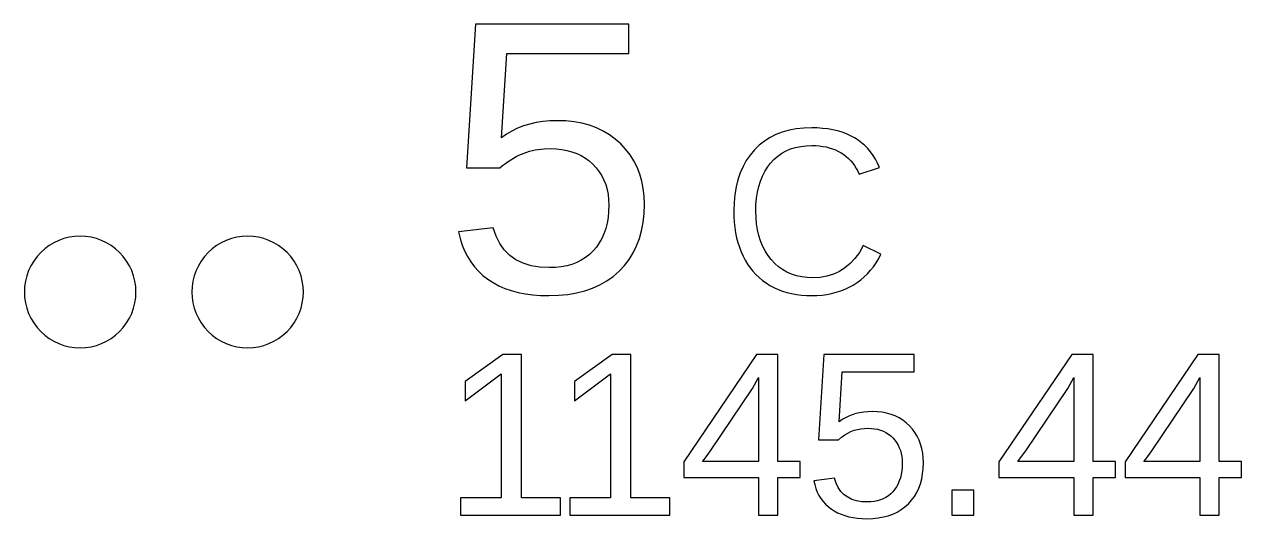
# Model space of a CAD drawing. Header units: metres. Extents: x -61 to 817, y 39 to 684.
# Drawn here: x -61.16 to -39.35, y 325.4 to 334.27 of the extents above; entities that cross this region are included whole.
import ezdxf

# ---------------------------------------------------------------- set-up
doc = ezdxf.new("R2010")
doc.units = ezdxf.units.M

msp = doc.modelspace()

# ---------------------------------------------------------------- linework, layer by layer
for p, q in [((-53.0776, 334.269), (-53.2386, 331.695)), ((-50.3326, 334.269), (-53.0776, 334.269)), ((-50.3326, 333.748), (-50.3326, 334.269)), ((-52.6116, 332.235), (-52.5186, 333.748)), ((-52.5186, 333.748), (-50.3326, 333.748)), ((-52.3219, 332.405), (-52.4233, 332.356)), ((-52.2157, 332.447), (-52.3219, 332.405)), ((-52.1047, 332.481), (-52.2157, 332.447)), ((-51.9889, 332.507), (-52.1047, 332.481)), ((-51.8683, 332.526), (-51.9889, 332.507)), ((-51.7428, 332.537), (-51.8683, 332.526)), ((-51.6126, 332.541), (-51.7428, 332.537)), ((-51.4577, 332.536), (-51.6126, 332.541)), ((-51.31, 332.521), (-51.4577, 332.536)), ((-51.1694, 332.495), (-51.31, 332.521)), ((-51.0359, 332.459), (-51.1694, 332.495)), ((-50.9096, 332.412), (-51.0359, 332.459)), ((-50.7904, 332.356), (-50.9096, 332.412)), ((-47.1956, 332.408), (-47.3306, 332.394)), ((-47.0536, 332.413), (-47.1956, 332.408)), ((-46.9537, 332.411), (-47.0536, 332.413)), ((-46.8575, 332.404), (-46.9537, 332.411)), ((-46.765, 332.393), (-46.8575, 332.404)), ((-52.5199, 332.299), (-52.6116, 332.235)), ((-52.4233, 332.356), (-52.5199, 332.299)), ((-50.6783, 332.289), (-50.7904, 332.356)), ((-50.5734, 332.212), (-50.6783, 332.289)), ((-50.4756, 332.124), (-50.5734, 332.212)), ((-47.8003, 332.237), (-47.9001, 332.174)), ((-47.6934, 332.291), (-47.8003, 332.237)), ((-47.5795, 332.335), (-47.6934, 332.291)), ((-47.4586, 332.369), (-47.5795, 332.335)), ((-47.3306, 332.394), (-47.4586, 332.369)), ((-46.6763, 332.378), (-46.765, 332.393)), ((-46.5913, 332.358), (-46.6763, 332.378)), ((-46.51, 332.334), (-46.5913, 332.358)), ((-46.4325, 332.305), (-46.51, 332.334)), ((-46.3587, 332.272), (-46.4325, 332.305)), ((-46.2886, 332.234), (-46.3587, 332.272)), ((-46.2224, 332.192), (-46.2886, 332.234)), ((-46.1602, 332.146), (-46.2224, 332.192)), ((-52.2056, 331.961), (-52.157, 331.978)), ((-52.157, 331.978), (-52.1075, 331.992)), ((-52.1075, 331.992), (-52.0571, 332.005)), ((-52.0571, 332.005), (-52.006, 332.016)), ((-52.006, 332.016), (-51.954, 332.025)), ((-51.954, 332.025), (-51.9012, 332.031)), ((-51.9012, 332.031), (-51.8475, 332.036)), ((-51.8475, 332.036), (-51.7376, 332.04)), ((-51.7376, 332.04), (-51.6329, 332.037)), ((-51.6329, 332.037), (-51.5332, 332.026)), ((-51.5332, 332.026), (-51.4384, 332.009)), ((-51.4384, 332.009), (-51.3484, 331.985)), ((-51.3484, 331.985), (-51.2635, 331.954)), ((-50.3866, 332.029), (-50.4756, 332.124)), ((-50.3081, 331.927), (-50.3866, 332.029)), ((-48.0786, 332.017), (-48.1562, 331.925)), ((-47.9928, 332.1), (-48.0786, 332.017)), ((-47.9001, 332.174), (-47.9928, 332.1)), ((-47.5905, 331.957), (-47.5134, 331.999)), ((-47.5134, 331.999), (-47.431, 332.034)), ((-47.431, 332.034), (-47.3435, 332.061)), ((-47.3435, 332.061), (-47.2507, 332.081)), ((-47.2507, 332.081), (-47.1528, 332.092)), ((-47.1528, 332.092), (-47.0496, 332.096)), ((-47.0496, 332.096), (-46.9831, 332.095)), ((-46.9831, 332.095), (-46.9186, 332.09)), ((-46.9186, 332.09), (-46.8563, 332.081)), ((-46.8563, 332.081), (-46.796, 332.07)), ((-46.796, 332.07), (-46.7377, 332.055)), ((-46.7377, 332.055), (-46.6816, 332.037)), ((-46.6816, 332.037), (-46.6275, 332.016)), ((-46.6275, 332.016), (-46.5755, 331.991)), ((-46.5755, 331.991), (-46.5256, 331.963)), ((-46.102, 332.096), (-46.1602, 332.146)), ((-46.0479, 332.041), (-46.102, 332.096)), ((-45.9978, 331.982), (-46.0479, 332.041)), ((-45.9517, 331.919), (-45.9978, 331.982)), ((-52.5904, 331.736), (-52.5422, 331.773)), ((-52.5422, 331.773), (-52.494, 331.808)), ((-52.494, 331.808), (-52.4459, 331.841)), ((-52.4459, 331.841), (-52.3978, 331.87)), ((-52.3978, 331.87), (-52.3497, 331.897)), ((-52.3497, 331.897), (-52.3016, 331.921)), ((-52.3016, 331.921), (-52.2536, 331.942)), ((-52.2536, 331.942), (-52.2056, 331.961)), ((-51.2635, 331.954), (-51.1834, 331.916)), ((-51.1834, 331.916), (-51.1082, 331.871)), ((-51.1082, 331.871), (-51.0379, 331.819)), ((-51.0379, 331.819), (-50.9726, 331.76)), ((-50.9726, 331.76), (-50.913, 331.696)), ((-50.24, 331.819), (-50.3081, 331.927)), ((-50.1824, 331.705), (-50.24, 331.819)), ((-48.2248, 331.826), (-48.2841, 331.719)), ((-48.1562, 331.925), (-48.2248, 331.826)), ((-47.846, 331.71), (-47.7906, 331.782)), ((-47.7906, 331.782), (-47.7291, 331.848)), ((-47.7291, 331.848), (-47.6624, 331.906)), ((-47.6624, 331.906), (-47.5905, 331.957)), ((-46.5256, 331.963), (-46.478, 331.932)), ((-46.478, 331.932), (-46.4333, 331.899)), ((-46.4333, 331.899), (-46.3917, 331.862)), ((-46.3917, 331.862), (-46.353, 331.823)), ((-46.353, 331.823), (-46.3174, 331.78)), ((-46.3174, 331.78), (-46.2847, 331.735)), ((-45.9096, 331.851), (-45.9517, 331.919)), ((-45.8716, 331.779), (-45.9096, 331.851)), ((-45.8376, 331.703), (-45.8716, 331.779)), ((-53.2386, 331.695), (-52.6386, 331.695)), ((-52.6386, 331.695), (-52.5904, 331.736)), ((-50.913, 331.696), (-50.8604, 331.627)), ((-50.8604, 331.627), (-50.8148, 331.554)), ((-50.8148, 331.554), (-50.7762, 331.477)), ((-50.1353, 331.584), (-50.1824, 331.705)), ((-50.0987, 331.457), (-50.1353, 331.584)), ((-48.3344, 331.605), (-48.3755, 331.483)), ((-48.2841, 331.719), (-48.3344, 331.605)), ((-47.9731, 331.457), (-47.9373, 331.547)), ((-47.9373, 331.547), (-47.8949, 331.631)), ((-47.8949, 331.631), (-47.846, 331.71)), ((-46.2847, 331.735), (-46.255, 331.686)), ((-46.255, 331.686), (-46.2283, 331.635)), ((-46.2283, 331.635), (-46.2046, 331.581)), ((-46.2046, 331.581), (-45.8376, 331.703)), ((-50.7762, 331.477), (-50.7447, 331.395)), ((-50.7447, 331.395), (-50.7202, 331.309)), ((-50.0725, 331.325), (-50.0987, 331.457)), ((-50.0568, 331.185), (-50.0725, 331.325)), ((-48.4075, 331.354), (-48.4303, 331.217)), ((-48.3755, 331.483), (-48.4075, 331.354)), ((-48.0253, 331.26), (-48.0024, 331.361)), ((-48.0024, 331.361), (-47.9731, 331.457)), ((-50.7202, 331.309), (-50.7026, 331.219)), ((-50.7026, 331.219), (-50.6921, 331.125)), ((-50.6921, 331.125), (-50.6886, 331.026)), ((-50.0516, 331.04), (-50.0568, 331.185)), ((-48.4303, 331.217), (-48.444, 331.073)), ((-48.0513, 331.04), (-48.0415, 331.153)), ((-48.0415, 331.153), (-48.0253, 331.26)), ((-50.6921, 330.913), (-50.7025, 330.805)), ((-50.6886, 331.026), (-50.6921, 330.913)), ((-50.074, 330.718), (-50.0572, 330.875)), ((-50.0572, 330.875), (-50.0516, 331.04)), ((-48.444, 331.073), (-48.4486, 330.921)), ((-48.4486, 330.921), (-48.4465, 330.819)), ((-48.0546, 330.921), (-48.0513, 331.04)), ((-48.0512, 330.804), (-48.0546, 330.921)), ((-50.7199, 330.703), (-50.7443, 330.606)), ((-50.7025, 330.805), (-50.7199, 330.703)), ((-50.102, 330.569), (-50.074, 330.718)), ((-48.4465, 330.819), (-48.4404, 330.72)), ((-48.4404, 330.72), (-48.4303, 330.624)), ((-48.041, 330.692), (-48.0512, 330.804)), ((-48.024, 330.585), (-48.041, 330.692)), ((-60.3557, 330.45), (-60.4509, 330.426)), ((-60.2586, 330.464), (-60.3557, 330.45)), ((-60.1606, 330.469), (-60.2586, 330.464)), ((-60.0626, 330.464), (-60.1606, 330.469)), ((-59.9655, 330.45), (-60.0626, 330.464)), ((-59.8703, 330.426), (-59.9655, 330.45)), ((-57.3557, 330.45), (-57.4509, 330.426)), ((-57.2586, 330.464), (-57.3557, 330.45)), ((-57.1606, 330.469), (-57.2586, 330.464)), ((-57.0626, 330.464), (-57.1606, 330.469)), ((-56.9655, 330.45), (-57.0626, 330.464)), ((-56.8703, 330.426), (-56.9655, 330.45)), ((-52.7596, 330.618), (-53.3796, 330.546)), ((-53.3796, 330.546), (-53.3514, 330.426)), ((-52.7084, 330.469), (-52.7596, 330.618)), ((-52.6421, 330.337), (-52.7084, 330.469)), ((-50.7756, 330.515), (-50.8139, 330.429)), ((-50.7443, 330.606), (-50.7756, 330.515)), ((-50.1413, 330.428), (-50.102, 330.569)), ((-48.4303, 330.624), (-48.416, 330.531)), ((-48.416, 330.531), (-48.3977, 330.442)), ((-48.3977, 330.442), (-48.3753, 330.355)), ((-48.0003, 330.483), (-48.024, 330.585)), ((-47.9697, 330.386), (-48.0003, 330.483)), ((-60.795, 330.242), (-60.8677, 330.176)), ((-60.7161, 330.301), (-60.795, 330.242)), ((-60.632, 330.351), (-60.7161, 330.301)), ((-60.5433, 330.393), (-60.632, 330.351)), ((-60.4509, 330.426), (-60.5433, 330.393)), ((-59.7779, 330.393), (-59.8703, 330.426)), ((-59.6892, 330.351), (-59.7779, 330.393)), ((-59.605, 330.301), (-59.6892, 330.351)), ((-59.5262, 330.242), (-59.605, 330.301)), ((-59.4535, 330.176), (-59.5262, 330.242)), ((-57.795, 330.242), (-57.8677, 330.176)), ((-57.7162, 330.301), (-57.795, 330.242)), ((-57.632, 330.351), (-57.7162, 330.301)), ((-57.5433, 330.393), (-57.632, 330.351)), ((-57.4509, 330.426), (-57.5433, 330.393)), ((-56.7779, 330.393), (-56.8703, 330.426)), ((-56.6892, 330.351), (-56.7779, 330.393)), ((-56.605, 330.301), (-56.6892, 330.351)), ((-56.5262, 330.242), (-56.605, 330.301)), ((-56.4535, 330.176), (-56.5262, 330.242)), ((-53.3514, 330.426), (-53.3157, 330.312)), ((-53.3157, 330.312), (-53.2725, 330.205)), ((-52.5605, 330.223), (-52.6421, 330.337)), ((-52.4637, 330.126), (-52.5605, 330.223)), ((-50.9114, 330.274), (-50.9706, 330.205)), ((-50.8592, 330.349), (-50.9114, 330.274)), ((-50.8139, 330.429), (-50.8592, 330.349)), ((-50.2534, 330.169), (-50.1917, 330.295)), ((-50.1917, 330.295), (-50.1413, 330.428)), ((-48.3753, 330.355), (-48.3488, 330.271)), ((-48.3488, 330.271), (-48.3182, 330.191)), ((-47.9324, 330.295), (-47.9697, 330.386)), ((-47.8882, 330.209), (-47.9324, 330.295)), ((-46.1286, 330.301), (-46.1996, 330.18)), ((-45.8116, 330.146), (-46.1286, 330.301)), ((-60.9921, 330.025), (-61.0425, 329.941)), ((-60.9336, 330.104), (-60.9921, 330.025)), ((-60.8677, 330.176), (-60.9336, 330.104)), ((-59.3876, 330.104), (-59.4535, 330.176)), ((-59.3291, 330.025), (-59.3876, 330.104)), ((-59.2787, 329.941), (-59.3291, 330.025)), ((-57.9921, 330.025), (-58.0425, 329.941)), ((-57.9336, 330.104), (-57.9921, 330.025)), ((-57.8677, 330.176), (-57.9336, 330.104)), ((-56.3876, 330.104), (-56.4535, 330.176)), ((-56.3291, 330.025), (-56.3876, 330.104)), ((-56.2787, 329.941), (-56.3291, 330.025)), ((-53.2725, 330.205), (-53.2218, 330.105)), ((-53.2218, 330.105), (-53.1635, 330.01)), ((-53.1635, 330.01), (-53.0978, 329.923)), ((-52.3517, 330.047), (-52.4637, 330.126)), ((-52.2245, 329.985), (-52.3517, 330.047)), ((-51.1827, 330.039), (-51.2641, 329.998)), ((-51.1066, 330.087), (-51.1827, 330.039)), ((-51.0359, 330.142), (-51.1066, 330.087)), ((-50.9706, 330.205), (-51.0359, 330.142)), ((-50.4103, 329.943), (-50.3262, 330.052)), ((-50.3262, 330.052), (-50.2534, 330.169)), ((-48.3182, 330.191), (-48.2836, 330.113)), ((-48.2836, 330.113), (-48.2449, 330.039)), ((-48.2449, 330.039), (-48.2024, 329.969)), ((-47.8373, 330.128), (-47.8882, 330.209)), ((-47.7796, 330.052), (-47.8373, 330.128)), ((-47.7159, 329.983), (-47.7796, 330.052)), ((-46.278, 330.073), (-46.3638, 329.981)), ((-46.1996, 330.18), (-46.278, 330.073)), ((-45.8973, 329.993), (-45.8527, 330.068)), ((-45.8527, 330.068), (-45.8116, 330.146)), ((-61.0845, 329.852), (-61.1175, 329.759)), ((-61.0425, 329.941), (-61.0845, 329.852)), ((-59.2367, 329.852), (-59.2787, 329.941)), ((-59.2036, 329.759), (-59.2367, 329.852)), ((-58.0845, 329.852), (-58.1175, 329.759)), ((-58.0425, 329.941), (-58.0845, 329.852)), ((-56.2367, 329.852), (-56.2787, 329.941)), ((-56.2036, 329.759), (-56.2367, 329.852)), ((-53.0978, 329.923), (-53.0246, 329.841)), ((-53.0246, 329.841), (-52.9438, 329.766)), ((-52.0821, 329.941), (-52.2245, 329.985)), ((-51.9244, 329.915), (-52.0821, 329.941)), ((-51.7516, 329.906), (-51.9244, 329.915)), ((-51.6434, 329.91), (-51.7516, 329.906)), ((-51.5405, 329.921), (-51.6434, 329.91)), ((-51.443, 329.939), (-51.5405, 329.921)), ((-51.3509, 329.965), (-51.443, 329.939)), ((-51.2641, 329.998), (-51.3509, 329.965)), ((-50.6108, 329.75), (-50.5056, 329.842)), ((-50.5056, 329.842), (-50.4103, 329.943)), ((-48.2024, 329.969), (-48.1563, 329.903)), ((-48.1563, 329.903), (-48.1064, 329.841)), ((-48.1064, 329.841), (-48.0529, 329.783)), ((-48.0529, 329.783), (-47.9956, 329.728)), ((-47.6473, 329.923), (-47.7159, 329.983)), ((-47.574, 329.87), (-47.6473, 329.923)), ((-47.4959, 329.825), (-47.574, 329.87)), ((-47.4131, 329.789), (-47.4959, 329.825)), ((-47.3254, 329.761), (-47.4131, 329.789)), ((-46.6655, 329.788), (-46.7808, 329.753)), ((-46.5575, 329.838), (-46.6655, 329.788)), ((-46.457, 329.902), (-46.5575, 329.838)), ((-46.3638, 329.981), (-46.457, 329.902)), ((-46.1111, 329.739), (-46.0524, 329.797)), ((-46.0524, 329.797), (-45.9972, 329.858)), ((-45.9972, 329.858), (-45.9455, 329.923)), ((-45.9455, 329.923), (-45.8973, 329.993)), ((-61.1558, 329.567), (-61.1606, 329.469)), ((-61.1414, 329.664), (-61.1558, 329.567)), ((-61.1175, 329.759), (-61.1414, 329.664)), ((-59.1798, 329.664), (-59.2036, 329.759)), ((-59.1654, 329.567), (-59.1798, 329.664)), ((-59.1606, 329.469), (-59.1654, 329.567)), ((-58.1558, 329.567), (-58.1606, 329.469)), ((-58.1414, 329.664), (-58.1558, 329.567)), ((-58.1175, 329.759), (-58.1414, 329.664)), ((-56.1798, 329.664), (-56.2036, 329.759)), ((-56.1654, 329.567), (-56.1798, 329.664)), ((-56.1606, 329.469), (-56.1654, 329.567)), ((-52.9438, 329.766), (-52.8556, 329.698)), ((-52.8556, 329.698), (-52.7602, 329.637)), ((-52.7602, 329.637), (-52.6583, 329.582)), ((-52.6583, 329.582), (-52.55, 329.535)), ((-50.9787, 329.54), (-50.8474, 329.599)), ((-50.8474, 329.599), (-50.7247, 329.67)), ((-50.7247, 329.67), (-50.6108, 329.75)), ((-47.9956, 329.728), (-47.9346, 329.678)), ((-47.9346, 329.678), (-47.87, 329.631)), ((-47.87, 329.631), (-47.8016, 329.588)), ((-47.8016, 329.588), (-47.7297, 329.55)), ((-47.2329, 329.74), (-47.3254, 329.761)), ((-47.1356, 329.728), (-47.2329, 329.74)), ((-47.0336, 329.724), (-47.1356, 329.728)), ((-46.9035, 329.731), (-47.0336, 329.724)), ((-46.7808, 329.753), (-46.9035, 329.731)), ((-46.381, 329.554), (-46.3086, 329.594)), ((-46.3086, 329.594), (-46.2392, 329.638)), ((-46.2392, 329.638), (-46.1734, 329.687)), ((-46.1734, 329.687), (-46.1111, 329.739)), ((-61.1606, 329.469), (-61.1558, 329.371)), ((-61.1558, 329.371), (-61.1414, 329.274)), ((-59.1798, 329.274), (-59.1654, 329.371)), ((-59.1654, 329.371), (-59.1606, 329.469)), ((-58.1606, 329.469), (-58.1558, 329.371)), ((-58.1558, 329.371), (-58.1414, 329.274)), ((-56.1798, 329.274), (-56.1654, 329.371)), ((-56.1654, 329.371), (-56.1606, 329.469)), ((-52.55, 329.535), (-52.4353, 329.496)), ((-52.4353, 329.496), (-52.3142, 329.463)), ((-52.3142, 329.463), (-52.1867, 329.438)), ((-52.1867, 329.438), (-52.0527, 329.42)), ((-52.0527, 329.42), (-51.9124, 329.409)), ((-51.9124, 329.409), (-51.7656, 329.405)), ((-51.7656, 329.405), (-51.5908, 329.411)), ((-51.5908, 329.411), (-51.4248, 329.427)), ((-51.4248, 329.427), (-51.2674, 329.454)), ((-51.2674, 329.454), (-51.1187, 329.491)), ((-51.1187, 329.491), (-50.9787, 329.54)), ((-47.7297, 329.55), (-47.655, 329.516)), ((-47.655, 329.516), (-47.5774, 329.486)), ((-47.5774, 329.486), (-47.4969, 329.462)), ((-47.4969, 329.462), (-47.4136, 329.441)), ((-47.4136, 329.441), (-47.3274, 329.426)), ((-47.3274, 329.426), (-47.2383, 329.414)), ((-47.2383, 329.414), (-47.1464, 329.407)), ((-47.1464, 329.407), (-47.0516, 329.405)), ((-47.0516, 329.405), (-46.9589, 329.408)), ((-46.9589, 329.408), (-46.8687, 329.415)), ((-46.8687, 329.415), (-46.781, 329.426)), ((-46.781, 329.426), (-46.6959, 329.443)), ((-46.6959, 329.443), (-46.6134, 329.464)), ((-46.6134, 329.464), (-46.5334, 329.489)), ((-46.5334, 329.489), (-46.4559, 329.519)), ((-46.4559, 329.519), (-46.381, 329.554)), ((-61.1414, 329.274), (-61.1175, 329.179)), ((-61.1175, 329.179), (-61.0845, 329.086)), ((-59.2367, 329.086), (-59.2036, 329.179)), ((-59.2036, 329.179), (-59.1798, 329.274)), ((-58.1414, 329.274), (-58.1175, 329.179)), ((-58.1175, 329.179), (-58.0845, 329.086)), ((-56.2367, 329.086), (-56.2036, 329.179)), ((-56.2036, 329.179), (-56.1798, 329.274)), ((-61.0845, 329.086), (-61.0425, 328.998)), ((-61.0425, 328.998), (-60.9921, 328.914)), ((-60.9921, 328.914), (-60.9336, 328.835)), ((-59.3876, 328.835), (-59.3291, 328.914)), ((-59.3291, 328.914), (-59.2787, 328.998)), ((-59.2787, 328.998), (-59.2367, 329.086)), ((-58.0845, 329.086), (-58.0425, 328.998)), ((-58.0425, 328.998), (-57.9921, 328.914)), ((-57.9921, 328.914), (-57.9336, 328.835)), ((-56.3876, 328.835), (-56.3291, 328.914)), ((-56.3291, 328.914), (-56.2787, 328.998)), ((-56.2787, 328.998), (-56.2367, 329.086)), ((-60.9336, 328.835), (-60.8677, 328.762)), ((-60.8677, 328.762), (-60.795, 328.696)), ((-60.795, 328.696), (-60.7161, 328.638)), ((-59.605, 328.638), (-59.5262, 328.696)), ((-59.5262, 328.696), (-59.4535, 328.762)), ((-59.4535, 328.762), (-59.3876, 328.835)), ((-57.9336, 328.835), (-57.8677, 328.762)), ((-57.8677, 328.762), (-57.795, 328.696)), ((-57.795, 328.696), (-57.7162, 328.638)), ((-56.605, 328.638), (-56.5262, 328.696)), ((-56.5262, 328.696), (-56.4535, 328.762)), ((-56.4535, 328.762), (-56.3876, 328.835)), ((-60.7161, 328.638), (-60.632, 328.587)), ((-60.632, 328.587), (-60.5433, 328.545)), ((-60.5433, 328.545), (-60.4509, 328.512)), ((-60.4509, 328.512), (-60.3557, 328.488)), ((-60.3557, 328.488), (-60.2586, 328.474)), ((-60.2586, 328.474), (-60.1606, 328.469)), ((-60.1606, 328.469), (-60.0626, 328.474)), ((-60.0626, 328.474), (-59.9655, 328.488)), ((-59.9655, 328.488), (-59.8703, 328.512)), ((-59.8703, 328.512), (-59.7779, 328.545)), ((-59.7779, 328.545), (-59.6892, 328.587)), ((-59.6892, 328.587), (-59.605, 328.638)), ((-57.7162, 328.638), (-57.632, 328.587)), ((-57.632, 328.587), (-57.5433, 328.545)), ((-57.5433, 328.545), (-57.4509, 328.512)), ((-57.4509, 328.512), (-57.3557, 328.488)), ((-57.3557, 328.488), (-57.2586, 328.474)), ((-57.2586, 328.474), (-57.1606, 328.469)), ((-57.1606, 328.469), (-57.0626, 328.474)), ((-57.0626, 328.474), (-56.9655, 328.488)), ((-56.9655, 328.488), (-56.8703, 328.512)), ((-56.8703, 328.512), (-56.7779, 328.545)), ((-56.7779, 328.545), (-56.6892, 328.587)), ((-56.6892, 328.587), (-56.605, 328.638)), ((-52.5876, 328.349), (-53.2646, 327.862)), ((-52.2506, 328.349), (-52.5876, 328.349)), ((-52.2506, 325.78), (-52.2506, 328.349)), ((-50.6286, 328.349), (-51.3056, 327.862)), ((-50.2916, 328.349), (-50.6286, 328.349)), ((-50.2916, 325.78), (-50.2916, 328.349)), ((-48.0418, 328.349), (-49.3468, 326.425)), ((-47.6598, 328.349), (-48.0418, 328.349)), ((-47.6598, 326.429), (-47.6598, 328.349)), ((-46.8381, 328.349), (-46.9331, 326.82)), ((-45.2181, 328.349), (-46.8381, 328.349)), ((-45.2181, 328.038), (-45.2181, 328.349)), ((-42.3934, 328.349), (-43.6984, 326.425)), ((-42.0114, 328.349), (-42.3934, 328.349)), ((-42.0114, 326.429), (-42.0114, 328.349)), ((-40.1336, 328.349), (-41.4386, 326.425)), ((-39.7516, 328.349), (-40.1336, 328.349)), ((-39.7516, 326.429), (-39.7516, 328.349)), ((-46.5591, 327.142), (-46.5051, 328.038)), ((-46.5051, 328.038), (-45.2181, 328.038)), ((-53.2646, 327.517), (-52.6186, 328)), ((-53.2646, 327.862), (-53.2646, 327.517)), ((-52.6186, 328), (-52.6186, 325.78)), ((-51.3056, 327.517), (-50.6596, 328)), ((-51.3056, 327.862), (-51.3056, 327.517)), ((-50.6596, 328), (-50.6596, 325.78)), ((-48.1126, 327.742), (-48.0058, 327.937)), ((-48.0058, 327.937), (-48.0058, 326.429)), ((-42.4642, 327.742), (-42.3574, 327.937)), ((-42.3574, 327.937), (-42.3574, 326.429)), ((-40.2044, 327.742), (-40.0976, 327.937)), ((-40.0976, 327.937), (-40.0976, 326.429)), ((-48.8678, 326.619), (-48.1126, 327.742)), ((-43.2194, 326.619), (-42.4642, 327.742)), ((-40.9596, 326.619), (-40.2044, 327.742)), ((-46.5052, 327.181), (-46.5591, 327.142)), ((-46.4485, 327.214), (-46.5052, 327.181)), ((-46.3889, 327.244), (-46.4485, 327.214)), ((-46.3264, 327.269), (-46.3889, 327.244)), ((-46.261, 327.289), (-46.3264, 327.269)), ((-46.1929, 327.305), (-46.261, 327.289)), ((-46.1218, 327.316), (-46.1929, 327.305)), ((-46.0479, 327.323), (-46.1218, 327.316)), ((-45.9711, 327.325), (-46.0479, 327.323)), ((-45.8799, 327.322), (-45.9711, 327.325)), ((-45.7928, 327.313), (-45.8799, 327.322)), ((-45.7101, 327.297), (-45.7928, 327.313)), ((-45.6315, 327.275), (-45.7101, 327.297)), ((-45.5572, 327.246), (-45.6315, 327.275)), ((-45.4871, 327.212), (-45.5572, 327.246)), ((-45.4212, 327.171), (-45.4871, 327.212)), ((-45.3595, 327.124), (-45.4212, 327.171)), ((-46.4057, 326.941), (-46.3493, 326.968)), ((-46.3493, 326.968), (-46.2926, 326.989)), ((-46.2926, 326.989), (-46.2342, 327.005)), ((-46.2342, 327.005), (-46.1738, 327.017)), ((-46.1738, 327.017), (-46.1114, 327.024)), ((-46.1114, 327.024), (-46.0471, 327.026)), ((-46.0471, 327.026), (-45.9858, 327.024)), ((-45.9858, 327.024), (-45.9275, 327.018)), ((-45.9275, 327.018), (-45.872, 327.007)), ((-45.872, 327.007), (-45.8193, 326.992)), ((-45.8193, 326.992), (-45.7695, 326.972)), ((-45.7695, 326.972), (-45.7226, 326.949)), ((-45.7226, 326.949), (-45.6786, 326.921)), ((-45.3021, 327.07), (-45.3595, 327.124)), ((-45.2496, 327.012), (-45.3021, 327.07)), ((-45.2033, 326.949), (-45.2496, 327.012)), ((-45.1632, 326.883), (-45.2033, 326.949)), ((-46.9331, 326.82), (-46.5751, 326.82)), ((-46.5751, 326.82), (-46.5186, 326.867)), ((-46.5186, 326.867), (-46.4622, 326.907)), ((-46.4622, 326.907), (-46.4057, 326.941)), ((-45.6786, 326.921), (-45.6374, 326.889)), ((-45.6374, 326.889), (-45.5991, 326.852)), ((-45.5991, 326.852), (-45.564, 326.812)), ((-45.564, 326.812), (-45.5331, 326.77)), ((-45.5331, 326.77), (-45.5063, 326.725)), ((-45.1292, 326.813), (-45.1632, 326.883)), ((-45.1015, 326.739), (-45.1292, 326.813)), ((-45.0798, 326.662), (-45.1015, 326.739)), ((-48.9768, 326.469), (-48.8678, 326.619)), ((-45.5063, 326.725), (-45.4836, 326.677)), ((-45.4836, 326.677), (-45.4651, 326.627)), ((-45.4651, 326.627), (-45.4506, 326.573)), ((-45.4506, 326.573), (-45.4403, 326.518)), ((-45.4403, 326.518), (-45.4341, 326.459)), ((-45.0644, 326.58), (-45.0798, 326.662)), ((-45.0552, 326.495), (-45.0644, 326.58)), ((-43.3284, 326.469), (-43.2194, 326.619)), ((-41.0686, 326.469), (-40.9596, 326.619)), ((-49.3468, 326.425), (-49.3468, 326.141)), ((-49.0088, 326.429), (-48.9768, 326.469)), ((-48.0058, 326.429), (-49.0088, 326.429)), ((-47.2578, 326.429), (-47.6598, 326.429)), ((-47.2578, 326.141), (-47.2578, 326.429)), ((-45.4341, 326.328), (-45.4403, 326.261)), ((-45.4341, 326.459), (-45.4321, 326.398)), ((-45.4321, 326.398), (-45.4341, 326.328)), ((-45.0653, 326.209), (-45.0554, 326.305)), ((-45.0554, 326.305), (-45.0521, 326.406)), ((-45.0521, 326.406), (-45.0552, 326.495)), ((-43.6984, 326.425), (-43.6984, 326.141)), ((-43.3604, 326.429), (-43.3284, 326.469)), ((-42.3574, 326.429), (-43.3604, 326.429)), ((-41.6094, 326.429), (-42.0114, 326.429)), ((-41.6094, 326.141), (-41.6094, 326.429)), ((-41.4386, 326.425), (-41.4386, 326.141)), ((-41.1006, 326.429), (-41.0686, 326.469)), ((-40.0976, 326.429), (-41.1006, 326.429)), ((-39.3496, 326.429), (-39.7516, 326.429)), ((-39.3496, 326.141), (-39.3496, 326.429)), ((-49.3468, 326.141), (-48.0058, 326.141)), ((-48.0058, 326.141), (-48.0058, 325.469)), ((-47.6598, 326.141), (-47.2578, 326.141)), ((-47.6598, 325.469), (-47.6598, 326.141)), ((-46.6471, 326.129), (-47.0161, 326.086)), ((-47.0161, 326.086), (-46.9994, 326.015)), ((-46.6171, 326.04), (-46.6471, 326.129)), ((-45.4833, 326.081), (-45.5059, 326.028)), ((-45.4649, 326.138), (-45.4833, 326.081)), ((-45.4505, 326.198), (-45.4649, 326.138)), ((-45.4403, 326.261), (-45.4505, 326.198)), ((-45.105, 326.031), (-45.0818, 326.117)), ((-45.0818, 326.117), (-45.0653, 326.209)), ((-43.6984, 326.141), (-42.3574, 326.141)), ((-42.3574, 326.141), (-42.3574, 325.469)), ((-42.0114, 326.141), (-41.6094, 326.141)), ((-42.0114, 325.469), (-42.0114, 326.141)), ((-41.4386, 326.141), (-40.0976, 326.141)), ((-40.0976, 326.141), (-40.0976, 325.469)), ((-39.7516, 326.141), (-39.3496, 326.141)), ((-39.7516, 325.469), (-39.7516, 326.141)), ((-46.9994, 326.015), (-46.9783, 325.947)), ((-46.9783, 325.947), (-46.9529, 325.883)), ((-46.9529, 325.883), (-46.9229, 325.823)), ((-46.5781, 325.961), (-46.6171, 326.04)), ((-46.5303, 325.893), (-46.5781, 325.961)), ((-46.4735, 325.835), (-46.5303, 325.893)), ((-45.5981, 325.889), (-45.6363, 325.85)), ((-45.5632, 325.932), (-45.5981, 325.889)), ((-45.5325, 325.978), (-45.5632, 325.932)), ((-45.5059, 326.028), (-45.5325, 325.978)), ((-45.2142, 325.801), (-45.1712, 325.873)), ((-45.1712, 325.873), (-45.1348, 325.949)), ((-45.1348, 325.949), (-45.105, 326.031)), ((-44.1473, 325.917), (-44.5433, 325.917)), ((-44.5433, 325.917), (-44.5433, 325.469)), ((-44.1473, 325.469), (-44.1473, 325.917)), ((-52.6186, 325.78), (-53.3476, 325.78)), ((-53.3476, 325.78), (-53.3476, 325.469)), ((-51.5546, 325.78), (-52.2506, 325.78)), ((-51.5546, 325.469), (-51.5546, 325.78)), ((-50.6596, 325.78), (-51.3886, 325.78)), ((-51.3886, 325.78), (-51.3886, 325.469)), ((-49.5956, 325.78), (-50.2916, 325.78)), ((-49.5956, 325.469), (-49.5956, 325.78)), ((-46.9229, 325.823), (-46.8886, 325.767)), ((-46.8886, 325.767), (-46.8499, 325.714)), ((-46.8499, 325.714), (-46.8067, 325.666)), ((-46.8067, 325.666), (-46.7591, 325.621)), ((-46.4079, 325.788), (-46.4735, 325.835)), ((-46.3333, 325.751), (-46.4079, 325.788)), ((-46.2498, 325.725), (-46.3333, 325.751)), ((-46.1574, 325.709), (-46.2498, 325.725)), ((-46.0561, 325.704), (-46.1574, 325.709)), ((-45.9925, 325.706), (-46.0561, 325.704)), ((-45.9322, 325.713), (-45.9925, 325.706)), ((-45.875, 325.725), (-45.9322, 325.713)), ((-45.8209, 325.741), (-45.875, 325.725)), ((-45.77, 325.761), (-45.8209, 325.741)), ((-45.7223, 325.786), (-45.77, 325.761)), ((-45.6777, 325.816), (-45.7223, 325.786)), ((-45.6363, 325.85), (-45.6777, 325.816)), ((-45.3822, 325.616), (-45.3201, 325.672)), ((-45.3201, 325.672), (-45.2638, 325.734)), ((-45.2638, 325.734), (-45.2142, 325.801)), ((-53.3476, 325.469), (-51.5546, 325.469)), ((-51.3886, 325.469), (-49.5956, 325.469)), ((-48.0058, 325.469), (-47.6598, 325.469)), ((-46.7591, 325.621), (-46.7071, 325.58)), ((-46.7071, 325.58), (-46.6507, 325.543)), ((-46.6507, 325.543), (-46.5906, 325.511)), ((-46.5906, 325.511), (-46.5266, 325.483)), ((-46.5266, 325.483), (-46.4589, 325.459)), ((-46.4589, 325.459), (-46.3873, 325.44)), ((-46.3873, 325.44), (-46.312, 325.425)), ((-46.312, 325.425), (-46.2328, 325.414)), ((-45.8622, 325.418), (-45.7694, 325.435)), ((-45.7694, 325.435), (-45.6817, 325.458)), ((-45.6817, 325.458), (-45.5992, 325.488)), ((-45.5992, 325.488), (-45.5217, 325.524)), ((-45.5217, 325.524), (-45.4494, 325.567)), ((-45.4494, 325.567), (-45.3822, 325.616)), ((-44.5433, 325.469), (-44.1473, 325.469)), ((-42.3574, 325.469), (-42.0114, 325.469)), ((-40.0976, 325.469), (-39.7516, 325.469)), ((-46.2328, 325.414), (-46.1498, 325.407)), ((-46.1498, 325.407), (-46.0631, 325.405)), ((-46.0631, 325.405), (-45.9601, 325.408)), ((-45.9601, 325.408), (-45.8622, 325.418))]:
    msp.add_line(p, q)

doc.saveas('drawing.dxf')
